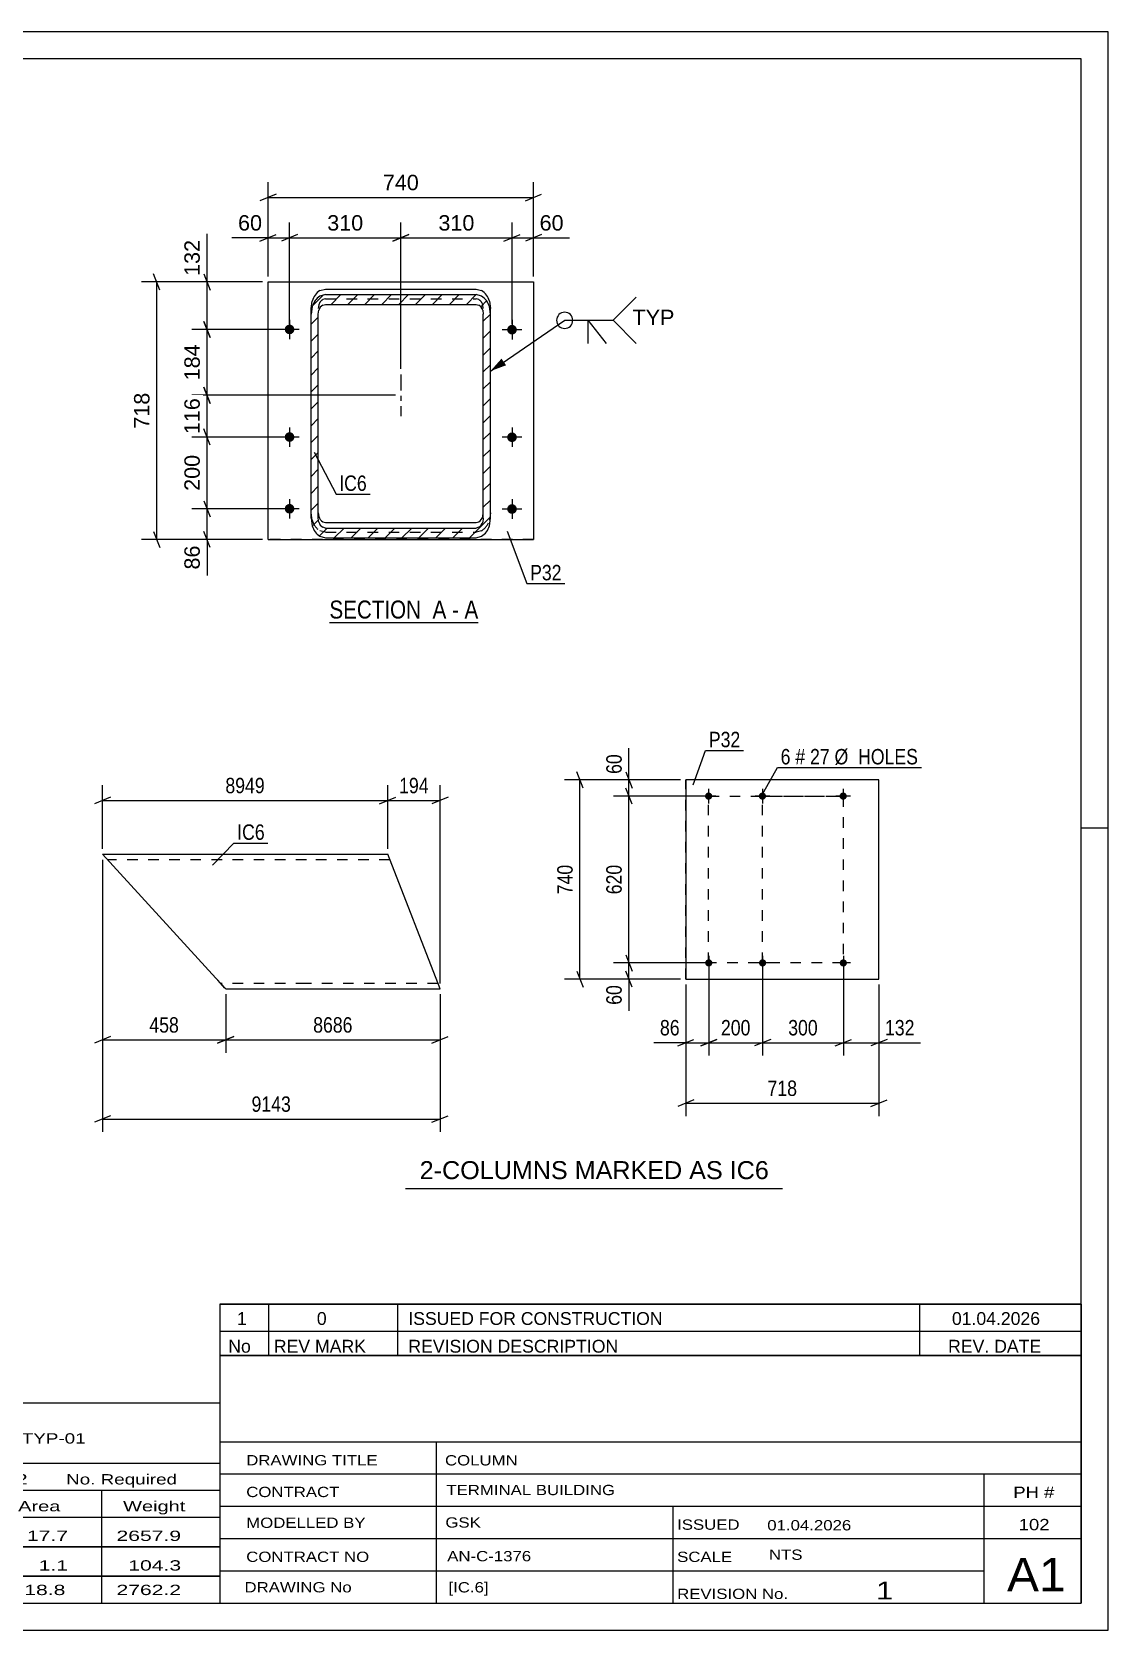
# Model space of a CAD drawing. Header units: millimetres. Extents: x 0 to 420, y 0 to 297.
# Drawn here: x 220.1 to 420, y 0 to 297 of the extents above; entities that cross this region are included whole.
import ezdxf

# ---------------------------------------------------------------- set-up
doc = ezdxf.new("R2010")
doc.units = ezdxf.units.MM
doc.linetypes.add('DXK_LINE_DOT2', pattern=[3.9198, 1.9599, -1.9599])
doc.linetypes.add('DXK_LINE_DOT3', pattern=[5.9187, 2.979, -0.9799, 0.9799, -0.9799])
doc.styles.add('Arial', font='ARIAL.TTF', dxfattribs={"height": 0.2})
doc.styles.add('Arial Narrow', font='ARIALN.TTF', dxfattribs={"height": 0.2})

# ---------------------------------------------------------------- blocks, each defined once
blk = doc.blocks.new('Unknown-762327697-1129')
at = {"color": 5, "linetype": 'Continuous'}
for p, q in [((420, 297), (0, 297)), ((420, 0), (420, 297)), ((415, 292), (5, 292)), ((415, 5), (415, 292)), ((420, 149), (415, 149)), ((5, 5), (415, 5)), ((0, 0), (420, 0))]:
    blk.add_line(p, q, dxfattribs=at)
blk = doc.blocks.new('Unknown-762327697-17 - 1246')
at = {"color": 6, "linetype": 'Continuous'}
blk.add_line((275.34, 187.24), (302.99, 187.24), dxfattribs=at)
at = {"color": 0, "linetype": 'Continuous'}
blk.add_wipeout([(293.45, 187.99), (293.45, 191.49), (275.34, 191.49), (275.34, 187.99)], dxfattribs=at)
at = {"color": 7, "linetype": 'Continuous', "style": 'Arial Narrow'}
blk.add_text('SECTION ', height=3.34, dxfattribs=at).set_placement((275.34, 187.99))
at = {"color": 0, "linetype": 'Continuous'}
blk.add_wipeout([(297.06, 187.99), (297.06, 191.49), (294.5, 191.49), (294.5, 187.99)], dxfattribs=at)
blk.add_wipeout([(299.38, 187.99), (299.38, 191.49), (298.11, 191.49), (298.11, 187.99)], dxfattribs=at)
at = {"color": 7, "linetype": 'Continuous', "style": 'Arial Narrow'}
blk.add_text('A', height=3.34, dxfattribs=at).set_placement((294.5, 187.99))
at = {"color": 0, "linetype": 'Continuous'}
blk.add_wipeout([(302.99, 187.99), (302.99, 191.49), (300.43, 191.49), (300.43, 187.99)], dxfattribs=at)
at = {"color": 7, "linetype": 'Continuous', "style": 'Arial Narrow'}
for s, p in [('A', (300.43, 187.99)), ('-', (298.11, 187.99))]:
    blk.add_text(s, height=3.34, dxfattribs=at).set_placement(p)
blk = doc.blocks.new('Bolt-762327697-1470 - 1436')
at = {"linetype": 'Continuous'}
for points in [[(345.82, 123.31, -1), (345.82, 124.66, -1)], [(355.82, 123.31, -1), (355.82, 124.66, -1)], [(370.82, 123.31, -1), (370.82, 124.66, -1)]]:
    blk.add_hatch(color=1, dxfattribs=at).paths.add_polyline_path(points)
at = {"color": 1, "linetype": 'Continuous'}
for p, q in [((345.82, 125.33), (345.82, 122.63)), ((355.82, 125.33), (355.82, 122.63)), ((370.82, 125.33), (370.82, 122.63)), ((347.17, 123.98), (344.47, 123.98)), ((357.17, 123.98), (354.47, 123.98)), ((372.17, 123.98), (369.47, 123.98))]:
    blk.add_line(p, q, dxfattribs=at)
blk = doc.blocks.new('Bolt-762327697-1475 - 1436')
at = {"linetype": 'Continuous'}
for points in [[(345.79, 154.31, -1), (345.79, 155.66, -1)], [(355.79, 154.31, -1), (355.79, 155.66, -1)], [(370.79, 154.31, -1), (370.79, 155.66, -1)]]:
    blk.add_hatch(color=1, dxfattribs=at).paths.add_polyline_path(points)
at = {"color": 1, "linetype": 'Continuous'}
for p, q in [((347.14, 154.98), (344.44, 154.98)), ((345.79, 156.33), (345.79, 153.63)), ((357.14, 154.98), (354.44, 154.98)), ((355.79, 156.33), (355.79, 153.63)), ((372.14, 154.98), (369.44, 154.98)), ((370.79, 156.33), (370.79, 153.63))]:
    blk.add_line(p, q, dxfattribs=at)
blk = doc.blocks.new('Part-762327697-1480 - 1436')
at = {"color": 2, "linetype": 'Continuous'}
for p, q in [((341.54, 157.98), (341.54, 120.98)), ((377.44, 157.98), (341.54, 157.98)), ((377.44, 120.98), (377.44, 157.98)), ((341.54, 120.98), (377.44, 120.98))]:
    blk.add_line(p, q, dxfattribs=at)
at = {"color": 7, "linetype": 'DXK_LINE_DOT2'}
for p, q in [((341.54, 120.98), (341.54, 157.98)), ((377.44, 120.98), (377.44, 157.98))]:
    blk.add_line(p, q, dxfattribs=at)
blk = doc.blocks.new('Part-762327697-1659 - 1653')
at = {"color": 2, "linetype": 'Continuous'}
for p, q in [((254.24, 121.17), (233.17, 144.17)), ((233.17, 144.17), (271.07, 144.17)), ((271.17, 144.17), (286.17, 144.17)), ((295.89, 119.17), (286.17, 144.17)), ((254.24, 121.17), (256.07, 119.17)), ((256.07, 119.17), (271.07, 119.17)), ((271.17, 119.17), (295.89, 119.17))]:
    blk.add_line(p, q, dxfattribs=at)
at = {"color": 7, "linetype": 'DXK_LINE_DOT2'}
for p, q in [((271.07, 143.17), (234.09, 143.17)), ((286.56, 143.17), (271.17, 143.17)), ((255.93, 119.32), (254.24, 121.17)), ((271.07, 120.17), (255.15, 120.17)), ((295.5, 120.17), (271.17, 120.17))]:
    blk.add_line(p, q, dxfattribs=at)
blk = doc.blocks.new('Bolt-762327697-1249 - 1246')
at = {"linetype": 'Continuous'}
for points in [[(310.16, 241.67, -1), (308.36, 241.67, -1)], [(310.16, 221.67, -1), (308.36, 221.67, -1)], [(310.16, 208.34, -1), (308.36, 208.34, -1)]]:
    blk.add_hatch(color=1, dxfattribs=at).paths.add_polyline_path(points)
at = {"color": 1, "linetype": 'Continuous'}
for p, q in [((311.06, 241.67), (307.46, 241.67)), ((309.26, 243.47), (309.26, 239.87)), ((309.26, 223.47), (309.26, 219.87)), ((311.06, 221.67), (307.46, 221.67)), ((311.06, 208.34), (307.46, 208.34)), ((309.26, 210.14), (309.26, 206.54))]:
    blk.add_line(p, q, dxfattribs=at)
blk = doc.blocks.new('Part-762327697-1281 - 1246')
at = {"linetype": 'Continuous'}
h = blk.add_hatch(dxfattribs=at)
h.set_pattern_fill('', scale=0.7, style=0, pattern_type=0)
h.set_pattern_definition([(45, (305.2622, 244.5762), (-1.571545, 1.571545), [])])
h.paths.add_polyline_path([(305.26, 206.61), (305.26, 244.58), (305.06, 245.96), (304.48, 247.13), (303.62, 247.92), (302.6, 248.19), (274.6, 248.19), (273.58, 247.92), (272.71, 247.13), (272.13, 245.96), (271.93, 244.58), (271.93, 206.61), (272.13, 205.22), (272.71, 204.05), (273.58, 203.27), (274.6, 202.99), (302.6, 202.99), (303.62, 203.27), (304.48, 204.05), (305.06, 205.22)])
h.paths.add_polyline_path([(303.54, 205.33), (303.11, 204.94), (302.6, 204.8), (274.6, 204.8), (274.09, 204.94), (273.65, 205.33), (273.36, 205.92), (273.26, 206.61), (273.26, 244.58), (273.36, 245.27), (273.65, 245.85), (274.09, 246.25), (274.6, 246.38), (302.6, 246.38), (303.11, 246.25), (303.54, 245.85), (303.83, 245.27), (303.93, 244.58), (303.93, 206.61), (303.83, 205.92)])
at = {"color": 2, "linetype": 'Continuous'}
for p, q in [((271.93, 245.59), (272.13, 246.98)), ((273.58, 248.93), (274.6, 249.21)), ((274.6, 248.19), (273.58, 247.92)), ((274.6, 249.21), (302.6, 249.21)), ((274.6, 248.19), (302.6, 248.19)), ((302.6, 249.21), (303.62, 248.93)), ((303.62, 247.92), (302.6, 248.19)), ((305.06, 246.98), (305.26, 245.59)), ((272.13, 245.96), (271.93, 244.58)), ((271.93, 244.58), (271.93, 245.59)), ((271.93, 206.61), (271.93, 244.58)), ((273.26, 244.58), (273.36, 245.27)), ((273.26, 206.61), (273.26, 244.58)), ((274.09, 246.25), (274.6, 246.38)), ((274.6, 246.38), (302.6, 246.38)), ((302.6, 246.38), (303.11, 246.25)), ((303.83, 245.27), (303.93, 244.58)), ((303.93, 206.61), (303.93, 244.58)), ((305.26, 244.58), (305.06, 245.96)), ((305.26, 244.58), (305.26, 245.59)), ((305.26, 206.61), (305.26, 244.58)), ((271.93, 206.61), (272.13, 205.22)), ((273.26, 207.62), (273.36, 206.93)), ((273.36, 205.92), (273.26, 206.61)), ((274.09, 205.95), (274.6, 205.82)), ((274.6, 204.8), (274.09, 204.94)), ((274.6, 205.82), (302.6, 205.82)), ((302.6, 205.82), (303.11, 205.95)), ((303.11, 204.94), (302.6, 204.8)), ((303.83, 206.93), (303.93, 207.62)), ((303.93, 206.61), (303.83, 205.92)), ((305.06, 205.22), (305.26, 206.61)), ((273.58, 203.27), (274.6, 202.99)), ((274.6, 204.8), (302.6, 204.8)), ((274.6, 202.99), (302.6, 202.99)), ((302.6, 202.99), (303.62, 203.27))]:
    blk.add_line(p, q, dxfattribs=at)
at = {"color": 7, "linetype": 'DXK_LINE_DOT2'}
for p, q in [((274.6, 247.4), (274.09, 247.26)), ((274.6, 247.4), (302.6, 247.4)), ((303.11, 247.26), (302.6, 247.4)), ((271.93, 207.62), (271.93, 244.58)), ((273.36, 246.28), (273.26, 245.59)), ((273.26, 206.61), (273.26, 245.59)), ((303.93, 245.59), (303.83, 246.28)), ((303.93, 206.61), (303.93, 245.59)), ((305.26, 206.61), (305.26, 244.58)), ((271.93, 206.61), (271.93, 207.62)), ((272.13, 206.24), (271.93, 207.62)), ((305.26, 207.62), (305.06, 206.24)), ((274.6, 204.01), (273.58, 204.28)), ((274.6, 204.01), (302.6, 204.01)), ((303.62, 204.28), (302.6, 204.01))]:
    blk.add_line(p, q, dxfattribs=at)
at = {"color": 7, "linetype": 'DXK_LINE_DOT3'}
blk.add_line((288.6, 233.36), (288.6, 225.59), dxfattribs=at)
at = {"color": 2, "linetype": 'Continuous'}
for centre, radius, start, end in [((275.33, 246.13), 3.3, 122.003, 165.1824), ((275.33, 245.11), 3.3, 122.0023, 165.182), ((301.86, 246.13), 3.3, 14.8176, 57.997), ((301.86, 245.11), 3.3, 14.818, 57.9977), ((274.96, 244.85), 1.65, 122.0023, 165.182), ((302.23, 244.85), 1.65, 14.818, 57.9977), ((275.33, 206.07), 3.3, 194.818, 237.9977), ((274.96, 207.35), 1.65, 194.8176, 237.997), ((274.96, 206.34), 1.65, 194.818, 237.9977), ((302.23, 207.35), 1.65, 302.003, 345.1824), ((302.23, 206.34), 1.65, 302.0023, 345.182), ((301.86, 206.07), 3.3, 302.0023, 345.182)]:
    blk.add_arc(centre, radius, start, end, dxfattribs=at)
at = {"color": 7, "linetype": 'DXK_LINE_DOT2'}
for centre, radius, start, end in [((274.96, 245.86), 1.65, 122.003, 165.1824), ((302.23, 245.86), 1.65, 14.8176, 57.997), ((275.33, 207.09), 3.3, 194.8176, 237.997), ((301.86, 207.09), 3.3, 302.003, 345.1824)]:
    blk.add_arc(centre, radius, start, end, dxfattribs=at)
blk = doc.blocks.new('Part-762327697-1266 - 1246')
at = {"color": 2, "linetype": 'Continuous'}
for p, q in [((263.93, 202.67), (263.93, 250.54)), ((263.93, 250.54), (313.26, 250.54)), ((313.26, 250.54), (313.26, 202.67)), ((263.93, 202.67), (313.26, 202.67))]:
    blk.add_line(p, q, dxfattribs=at)
at = {"color": 7, "linetype": 'DXK_LINE_DOT2'}
for p, q in [((263.93, 250.54), (313.26, 250.54)), ((313.26, 202.67), (263.93, 202.67))]:
    blk.add_line(p, q, dxfattribs=at)
blk = doc.blocks.new('Bolt-762327697-1250 - 1246')
at = {"linetype": 'Continuous'}
for points in [[(268.83, 241.72, -1), (267.03, 241.72, -1)], [(268.83, 221.72, -1), (267.03, 221.72, -1)], [(268.83, 208.39, -1), (267.03, 208.39, -1)]]:
    blk.add_hatch(color=1, dxfattribs=at).paths.add_polyline_path(points)
at = {"color": 1, "linetype": 'Continuous'}
for p, q in [((269.73, 241.72), (266.13, 241.72)), ((267.93, 243.52), (267.93, 239.92)), ((267.93, 223.52), (267.93, 219.92)), ((269.73, 221.72), (266.13, 221.72)), ((269.73, 208.39), (266.13, 208.39)), ((267.93, 210.19), (267.93, 206.59))]:
    blk.add_line(p, q, dxfattribs=at)
blk = doc.blocks.new('Rectangle-762327697-1578 - 1436')
at = {"color": 1, "linetype": 'DXK_LINE_DOT2'}
blk.add_lwpolyline([(345.79, 154.98), (370.79, 154.98), (370.79, 123.98), (345.79, 123.98), (345.79, 154.98)], close=True, dxfattribs=at)
blk = doc.blocks.new('Rectangle-762327697-1598 - 1436')
at = {"color": 1, "linetype": 'DXK_LINE_DOT2'}
blk.add_lwpolyline([(355.79, 154.98), (370.79, 154.98), (370.79, 123.98), (355.79, 123.98), (355.79, 154.98)], close=True, dxfattribs=at)
blk = doc.blocks.new('StraightDimension-762327697-2535 - 1436')
at = {"color": 7, "linetype": 'Continuous'}
for p, q in [((355.82, 122.98), (355.82, 106.76)), ((370.82, 122.98), (370.82, 106.76)), ((357.32, 109.76), (354.32, 108.56)), ((355.82, 109.16), (370.82, 109.16)), ((369.32, 108.56), (372.32, 109.76))]:
    blk.add_line(p, q, dxfattribs=at)
at = {"color": 0}
blk.add_wipeout([(366.66, 109.91), (366.66, 114.11), (359.98, 114.11), (359.98, 109.91)], dxfattribs=at)
at = {"color": 3, "style": 'Arial Narrow'}
blk.add_text('300', height=2.863, dxfattribs=at).set_placement((360.58, 110.51))
blk = doc.blocks.new('StraightDimension-762327697-1483 - 1436')
at = {"color": 7, "linetype": 'Continuous'}
for p, q in [((341.54, 119.98), (341.54, 95.51)), ((377.44, 119.98), (377.44, 95.51)), ((343.04, 98.51), (340.04, 97.31)), ((375.94, 97.31), (378.94, 98.51)), ((341.54, 97.91), (377.44, 97.91))]:
    blk.add_line(p, q, dxfattribs=at)
at = {"color": 0}
blk.add_wipeout([(362.83, 98.66), (362.83, 102.86), (356.14, 102.86), (356.14, 98.66)], dxfattribs=at)
at = {"color": 3, "style": 'Arial Narrow'}
blk.add_text('718', height=2.863, dxfattribs=at).set_placement((356.74, 99.26))
blk = doc.blocks.new('StraightDimension-762327697-1494 - 1436')
at = {"color": 7, "linetype": 'Continuous'}
for p, q in [((345.82, 122.98), (345.82, 106.76)), ((341.54, 119.98), (341.54, 106.76)), ((340.04, 108.56), (343.04, 109.76)), ((341.54, 109.16), (345.82, 109.16)), ((347.32, 109.76), (344.32, 108.56))]:
    blk.add_line(p, q, dxfattribs=at)
at = {"color": 0}
blk.add_wipeout([(341.01, 109.91), (341.01, 114.11), (336.15, 114.11), (336.15, 109.91)], dxfattribs=at)
at = {"color": 7, "linetype": 'Continuous'}
blk.add_line((341.54, 109.16), (335.63, 109.16), dxfattribs=at)
blk.add_line((341.54, 109.16), (335.63, 109.16), dxfattribs=at)
at = {"color": 3, "style": 'Arial Narrow'}
blk.add_text('86', height=2.863, dxfattribs=at).set_placement((336.75, 110.51))
blk = doc.blocks.new('StraightDimension-762327697-1509 - 1436')
at = {"color": 7, "linetype": 'Continuous'}
for p, q in [((370.82, 122.98), (370.82, 106.76)), ((377.44, 119.98), (377.44, 106.76)), ((369.32, 108.56), (372.32, 109.76)), ((370.82, 109.16), (377.44, 109.16)), ((378.94, 109.76), (375.94, 108.56))]:
    blk.add_line(p, q, dxfattribs=at)
at = {"color": 0}
blk.add_wipeout([(384.65, 109.91), (384.65, 114.11), (377.96, 114.11), (377.96, 109.91)], dxfattribs=at)
at = {"color": 7, "linetype": 'Continuous'}
blk.add_line((377.44, 109.16), (385.17, 109.16), dxfattribs=at)
blk.add_line((377.44, 109.16), (385.17, 109.16), dxfattribs=at)
at = {"color": 3, "style": 'Arial Narrow'}
blk.add_text('132', height=2.863, dxfattribs=at).set_placement((378.56, 110.51))
blk = doc.blocks.new('StraightDimension-762327697-1525 - 1436')
at = {"color": 7, "linetype": 'Continuous'}
for p, q in [((340.54, 157.98), (319.03, 157.98)), ((322.48, 156.48), (321.28, 159.48)), ((321.88, 120.98), (321.88, 157.98)), ((321.28, 122.48), (322.48, 119.48)), ((340.54, 120.98), (319.03, 120.98))]:
    blk.add_line(p, q, dxfattribs=at)
at = {"color": 0}
blk.add_wipeout([(321.13, 142.83), (316.93, 142.83), (316.93, 136.14), (321.13, 136.14)], dxfattribs=at)
at = {"color": 3, "style": 'Arial Narrow'}
blk.add_text('740', height=2.863, rotation=90.0002, dxfattribs=at).set_placement((320.53, 136.74))
blk = doc.blocks.new('StraightDimension-762327697-1536 - 1436')
at = {"color": 7, "linetype": 'Continuous'}
for p, q in [((344.79, 154.98), (328.14, 154.98)), ((331.59, 153.48), (330.39, 156.48)), ((330.99, 123.98), (330.99, 154.98)), ((330.39, 125.48), (331.59, 122.48)), ((344.82, 123.98), (328.14, 123.98))]:
    blk.add_line(p, q, dxfattribs=at)
at = {"color": 0}
blk.add_wipeout([(330.24, 142.83), (326.04, 142.83), (326.04, 136.14), (330.24, 136.14)], dxfattribs=at)
at = {"color": 3, "style": 'Arial Narrow'}
blk.add_text('620', height=2.863, rotation=90.0002, dxfattribs=at).set_placement((329.64, 136.74))
blk = doc.blocks.new('StraightDimension-762327697-2533 - 1436')
at = {"color": 7, "linetype": 'Continuous'}
for p, q in [((345.82, 122.98), (345.82, 106.76)), ((355.82, 122.98), (355.82, 106.76)), ((344.32, 108.56), (347.32, 109.76)), ((345.82, 109.16), (355.82, 109.16)), ((357.32, 109.76), (354.32, 108.56))]:
    blk.add_line(p, q, dxfattribs=at)
at = {"color": 0}
blk.add_wipeout([(354.16, 109.91), (354.16, 114.11), (347.48, 114.11), (347.48, 109.91)], dxfattribs=at)
at = {"color": 3, "style": 'Arial Narrow'}
blk.add_text('200', height=2.863, dxfattribs=at).set_placement((348.08, 110.51))
blk = doc.blocks.new('StraightDimension-762327697-1552 - 1436')
at = {"color": 7, "linetype": 'Continuous'}
for p, q in [((330.39, 125.48), (331.59, 122.48)), ((344.82, 123.98), (328.14, 123.98)), ((331.59, 119.48), (330.39, 122.48)), ((330.99, 120.98), (330.99, 123.98)), ((340.54, 120.98), (328.14, 120.98))]:
    blk.add_line(p, q, dxfattribs=at)
at = {"color": 0}
blk.add_wipeout([(330.24, 120.46), (326.04, 120.46), (326.04, 115.6), (330.24, 115.6)], dxfattribs=at)
at = {"color": 7, "linetype": 'Continuous'}
blk.add_line((330.99, 120.98), (330.99, 115.08), dxfattribs=at)
blk.add_line((330.99, 120.98), (330.99, 115.08), dxfattribs=at)
at = {"color": 3, "style": 'Arial Narrow'}
blk.add_text('60', height=2.863, rotation=90.0002, dxfattribs=at).set_placement((329.64, 116.2))
blk = doc.blocks.new('StraightDimension-762327697-1565 - 1436')
at = {"color": 7, "linetype": 'Continuous'}
for p, q in [((340.54, 157.98), (328.14, 157.98)), ((330.39, 159.48), (331.59, 156.48)), ((330.99, 154.98), (330.99, 157.98)), ((344.79, 154.98), (328.14, 154.98)), ((331.59, 153.48), (330.39, 156.48))]:
    blk.add_line(p, q, dxfattribs=at)
at = {"color": 0}
blk.add_wipeout([(330.24, 163.37), (326.04, 163.37), (326.04, 158.51), (330.24, 158.51)], dxfattribs=at)
at = {"color": 7, "linetype": 'Continuous'}
blk.add_line((330.99, 157.98), (330.99, 163.89), dxfattribs=at)
blk.add_line((330.99, 157.98), (330.99, 163.89), dxfattribs=at)
at = {"color": 3, "style": 'Arial Narrow'}
blk.add_text('60', height=2.863, rotation=90.0002, dxfattribs=at).set_placement((329.64, 159.11))
blk = doc.blocks.new('StraightDimension-762327697-1717 - 1653')
at = {"color": 7, "linetype": 'Continuous'}
for p, q in [((233.17, 143.17), (233.17, 92.56)), ((295.89, 118.17), (295.89, 92.56)), ((234.67, 95.56), (231.67, 94.36)), ((294.39, 94.36), (297.39, 95.56)), ((233.17, 94.96), (295.89, 94.96))]:
    blk.add_line(p, q, dxfattribs=at)
at = {"color": 0}
blk.add_wipeout([(268.79, 95.71), (268.79, 99.91), (260.27, 99.91), (260.27, 95.71)], dxfattribs=at)
at = {"color": 3, "style": 'Arial Narrow'}
blk.add_text('9143', height=2.863, dxfattribs=at).set_placement((260.87, 96.31))
blk = doc.blocks.new('StraightDimension-762327697-1703 - 1653')
at = {"color": 7, "linetype": 'Continuous'}
for p, q in [((233.17, 143.17), (233.17, 107.28)), ((256.07, 118.17), (256.07, 107.28)), ((234.67, 110.28), (231.67, 109.08)), ((254.57, 109.08), (257.57, 110.28)), ((233.17, 109.68), (256.07, 109.68))]:
    blk.add_line(p, q, dxfattribs=at)
at = {"color": 0}
blk.add_wipeout([(247.96, 110.43), (247.96, 114.63), (241.28, 114.63), (241.28, 110.43)], dxfattribs=at)
at = {"color": 3, "style": 'Arial Narrow'}
blk.add_text('458', height=2.863, dxfattribs=at).set_placement((241.88, 111.03))
blk = doc.blocks.new('StraightDimension-762327697-1662 - 1653')
at = {"color": 7, "linetype": 'Continuous'}
for p, q in [((284.67, 153.57), (287.67, 154.77)), ((286.17, 145.17), (286.17, 157.02)), ((297.39, 154.77), (294.39, 153.57)), ((295.89, 120.17), (295.89, 157.02)), ((286.17, 154.17), (295.89, 154.17))]:
    blk.add_line(p, q, dxfattribs=at)
at = {"color": 0}
blk.add_wipeout([(294.37, 154.92), (294.37, 159.12), (287.69, 159.12), (287.69, 154.92)], dxfattribs=at)
at = {"color": 3, "style": 'Arial Narrow'}
blk.add_text('194', height=2.863, dxfattribs=at).set_placement((288.29, 155.52))
blk = doc.blocks.new('StraightDimension-762327697-1676 - 1653')
at = {"color": 7, "linetype": 'Continuous'}
for p, q in [((234.67, 154.77), (231.67, 153.57)), ((233.17, 145.17), (233.17, 157.02)), ((284.67, 153.57), (287.67, 154.77)), ((286.17, 145.17), (286.17, 157.02)), ((233.17, 154.17), (286.17, 154.17))]:
    blk.add_line(p, q, dxfattribs=at)
at = {"color": 0}
blk.add_wipeout([(263.93, 154.92), (263.93, 159.12), (255.41, 159.12), (255.41, 154.92)], dxfattribs=at)
at = {"color": 3, "style": 'Arial Narrow'}
blk.add_text('8949', height=2.863, dxfattribs=at).set_placement((256.01, 155.52))
blk = doc.blocks.new('StraightDimension-762327697-1690 - 1653')
at = {"color": 7, "linetype": 'Continuous'}
for p, q in [((256.07, 118.17), (256.07, 107.28)), ((295.89, 118.17), (295.89, 107.28)), ((257.57, 110.28), (254.57, 109.08)), ((294.39, 109.08), (297.39, 110.28)), ((256.07, 109.68), (295.89, 109.68))]:
    blk.add_line(p, q, dxfattribs=at)
at = {"color": 0}
blk.add_wipeout([(280.23, 110.43), (280.23, 114.63), (271.72, 114.63), (271.72, 110.43)], dxfattribs=at)
at = {"color": 3, "style": 'Arial Narrow'}
blk.add_text('8686', height=2.863, dxfattribs=at).set_placement((272.32, 111.03))
blk = doc.blocks.new('StraightDimension-762327697-1318 - 1246')
at = {"color": 7, "linetype": 'Continuous'}
for p, q in [((288.6, 234.37), (288.6, 261.59)), ((309.26, 242.67), (309.26, 261.59)), ((290.1, 259.34), (287.1, 258.14)), ((288.6, 258.74), (309.26, 258.74)), ((307.76, 258.14), (310.76, 259.34))]:
    blk.add_line(p, q, dxfattribs=at)
at = {"color": 0}
blk.add_wipeout([(302.86, 259.49), (302.86, 263.69), (294.99, 263.69), (294.99, 259.49)], dxfattribs=at)
at = {"color": 3, "style": 'Arial'}
blk.add_text('310', height=2.865, dxfattribs=at).set_placement((295.59, 260.09))
blk = doc.blocks.new('StraightDimension-762327697-1283 - 1246')
at = {"color": 7, "linetype": 'Continuous'}
for p, q in [((263.93, 251.54), (263.93, 261.59)), ((267.93, 242.72), (267.93, 261.59)), ((262.43, 258.14), (265.43, 259.34)), ((263.93, 258.74), (267.93, 258.74)), ((269.43, 259.34), (266.43, 258.14))]:
    blk.add_line(p, q, dxfattribs=at)
at = {"color": 0}
blk.add_wipeout([(263.4, 259.49), (263.4, 263.69), (257.76, 263.69), (257.76, 259.49)], dxfattribs=at)
at = {"color": 7, "linetype": 'Continuous'}
blk.add_line((263.93, 258.74), (257.23, 258.74), dxfattribs=at)
blk.add_line((263.93, 258.74), (257.23, 258.74), dxfattribs=at)
at = {"color": 3, "style": 'Arial'}
blk.add_text('60', height=2.865, dxfattribs=at).set_placement((258.36, 260.09))
blk = doc.blocks.new('StraightDimension-762327697-1304 - 1246')
at = {"color": 7, "linetype": 'Continuous'}
for p, q in [((267.93, 242.72), (267.93, 261.59)), ((288.6, 234.37), (288.6, 261.59)), ((269.43, 259.34), (266.43, 258.14)), ((267.93, 258.74), (288.6, 258.74)), ((287.1, 258.14), (290.1, 259.34))]:
    blk.add_line(p, q, dxfattribs=at)
at = {"color": 0}
blk.add_wipeout([(282.2, 259.49), (282.2, 263.69), (274.33, 263.69), (274.33, 259.49)], dxfattribs=at)
at = {"color": 3, "style": 'Arial'}
blk.add_text('310', height=2.865, dxfattribs=at).set_placement((274.93, 260.09))
blk = doc.blocks.new('StraightDimension-762327697-1395 - 1246')
at = {"color": 7, "linetype": 'Continuous'}
for p, q in [((262.93, 250.54), (240.4, 250.54)), ((243.85, 249.04), (242.65, 252.04)), ((243.25, 202.67), (243.25, 250.54)), ((262.93, 202.67), (240.4, 202.67)), ((242.65, 204.17), (243.85, 201.17))]:
    blk.add_line(p, q, dxfattribs=at)
at = {"color": 0}
blk.add_wipeout([(242.5, 230.54), (238.3, 230.54), (238.3, 222.67), (242.5, 222.67)], dxfattribs=at)
at = {"color": 3, "style": 'Arial'}
blk.add_text('718', height=2.865, rotation=90.0002, dxfattribs=at).set_placement((241.9, 223.27))
blk = doc.blocks.new('StraightDimension-762327697-1331 - 1246')
at = {"color": 7, "linetype": 'Continuous'}
for p, q in [((309.26, 242.67), (309.26, 261.59)), ((313.26, 251.54), (313.26, 261.59)), ((307.76, 258.14), (310.76, 259.34)), ((309.26, 258.74), (313.26, 258.74)), ((314.76, 259.34), (311.76, 258.14))]:
    blk.add_line(p, q, dxfattribs=at)
at = {"color": 0}
blk.add_wipeout([(319.43, 259.49), (319.43, 263.69), (313.79, 263.69), (313.79, 259.49)], dxfattribs=at)
at = {"color": 7, "linetype": 'Continuous'}
blk.add_line((313.26, 258.74), (319.96, 258.74), dxfattribs=at)
blk.add_line((313.26, 258.74), (319.96, 258.74), dxfattribs=at)
at = {"color": 3, "style": 'Arial'}
blk.add_text('60', height=2.865, dxfattribs=at).set_placement((314.39, 260.09))
blk = doc.blocks.new('StraightDimension-762327697-1406 - 1246')
at = {"color": 7, "linetype": 'Continuous'}
for p, q in [((263.93, 251.54), (263.93, 269.09)), ((313.26, 251.54), (313.26, 269.09)), ((265.43, 266.84), (262.43, 265.64)), ((263.93, 266.24), (313.26, 266.24)), ((311.76, 265.64), (314.76, 266.84))]:
    blk.add_line(p, q, dxfattribs=at)
at = {"color": 0}
blk.add_wipeout([(292.53, 266.99), (292.53, 271.19), (284.66, 271.19), (284.66, 266.99)], dxfattribs=at)
at = {"color": 3, "style": 'Arial'}
blk.add_text('740', height=2.865, dxfattribs=at).set_placement((285.26, 267.59))
blk = doc.blocks.new('StraightDimension-762327697-2078 - 1246')
at = {"color": 7, "linetype": 'Continuous'}
for p, q in [((262.93, 250.54), (249.75, 250.54)), ((252, 252.04), (253.2, 249.04)), ((252.6, 241.72), (252.6, 250.54)), ((266.93, 241.72), (249.75, 241.72)), ((253.2, 240.22), (252, 243.22))]:
    blk.add_line(p, q, dxfattribs=at)
at = {"color": 0}
blk.add_wipeout([(251.85, 258.94), (247.65, 258.94), (247.65, 251.07), (251.85, 251.07)], dxfattribs=at)
at = {"color": 7, "linetype": 'Continuous'}
blk.add_line((252.6, 250.54), (252.6, 259.46), dxfattribs=at)
blk.add_line((252.6, 250.54), (252.6, 259.46), dxfattribs=at)
at = {"color": 3, "style": 'Arial'}
blk.add_text('132', height=2.865, rotation=90.0002, dxfattribs=at).set_placement((251.25, 251.67))
blk = doc.blocks.new('StraightDimension-762327697-2079 - 1246')
at = {"color": 7, "linetype": 'Continuous'}
for p, q in [((266.93, 241.72), (249.75, 241.72)), ((252, 243.22), (253.2, 240.22)), ((252.6, 229.48), (252.6, 241.72)), ((287.6, 229.48), (249.75, 229.48)), ((253.2, 227.98), (252, 230.98))]:
    blk.add_line(p, q, dxfattribs=at)
at = {"color": 0}
blk.add_wipeout([(251.85, 239.54), (247.65, 239.54), (247.65, 231.66), (251.85, 231.66)], dxfattribs=at)
at = {"color": 3, "style": 'Arial'}
blk.add_text('184', height=2.865, rotation=90.0002, dxfattribs=at).set_placement((251.25, 232.26))
blk = doc.blocks.new('StraightDimension-762327697-2080 - 1246')
at = {"color": 7, "linetype": 'Continuous'}
for p, q in [((287.6, 229.48), (249.75, 229.48)), ((252, 230.98), (253.2, 227.98)), ((252.6, 221.72), (252.6, 229.48)), ((253.2, 220.22), (252, 223.22)), ((266.93, 221.72), (249.75, 221.72))]:
    blk.add_line(p, q, dxfattribs=at)
at = {"color": 0}
blk.add_wipeout([(251.85, 229.54), (247.65, 229.54), (247.65, 221.66), (251.85, 221.66)], dxfattribs=at)
at = {"color": 3, "style": 'Arial'}
blk.add_text('116', height=2.865, rotation=90.0002, dxfattribs=at).set_placement((251.25, 222.26))
blk = doc.blocks.new('StraightDimension-762327697-2082 - 1246')
at = {"color": 7, "linetype": 'Continuous'}
for p, q in [((253.2, 220.22), (252, 223.22)), ((266.93, 221.72), (249.75, 221.72)), ((252.6, 208.39), (252.6, 221.72)), ((266.93, 208.39), (249.75, 208.39)), ((252, 209.89), (253.2, 206.89))]:
    blk.add_line(p, q, dxfattribs=at)
at = {"color": 0}
blk.add_wipeout([(251.85, 218.99), (247.65, 218.99), (247.65, 211.12), (251.85, 211.12)], dxfattribs=at)
at = {"color": 3, "style": 'Arial'}
blk.add_text('200', height=2.865, rotation=90.0002, dxfattribs=at).set_placement((251.25, 211.72))
blk = doc.blocks.new('StraightDimension-762327697-2083 - 1246')
at = {"color": 7, "linetype": 'Continuous'}
for p, q in [((266.93, 208.39), (249.75, 208.39)), ((252, 209.89), (253.2, 206.89)), ((252.6, 202.67), (252.6, 208.39)), ((262.93, 202.67), (249.75, 202.67)), ((253.2, 201.17), (252, 204.17))]:
    blk.add_line(p, q, dxfattribs=at)
at = {"color": 0}
blk.add_wipeout([(251.85, 202.15), (247.65, 202.15), (247.65, 196.5), (251.85, 196.5)], dxfattribs=at)
at = {"color": 7, "linetype": 'Continuous'}
blk.add_line((252.6, 202.67), (252.6, 195.98), dxfattribs=at)
blk.add_line((252.6, 202.67), (252.6, 195.98), dxfattribs=at)
at = {"color": 3, "style": 'Arial'}
blk.add_text('86', height=2.865, rotation=90.0002, dxfattribs=at).set_placement((251.25, 197.1))
blk = doc.blocks.new('Unknown-762327697-3623')
at = {"color": 7, "linetype": 'Continuous'}
for p, q in [((95, 42.25), (255, 42.25)), ((95, 31), (95, 42.25)), ((255, 42.25), (255, 31)), ((95, 31), (255, 31)), ((95, 31), (95, 26)), ((255, 31), (255, 26)), ((95, 26), (255, 26)), ((95, 26), (95, 21)), ((119, 26), (119, 21)), ((154.5, 26), (154.5, 21)), ((180.5, 26), (180.5, 21)), ((193.5, 26), (193.5, 21)), ((211, 26), (211, 21)), ((233, 26), (233, 21)), ((255, 26), (255, 21)), ((95, 21), (255, 21)), ((95, 20.95), (95, 15.55)), ((95, 20.95), (255, 20.95)), ((119, 21), (119, 15.5)), ((154.5, 21), (154.5, 15.5)), ((180.5, 21), (180.5, 15.5)), ((193.5, 21), (193.5, 15.5)), ((211, 21), (211, 15.5)), ((233, 21), (233, 15.5)), ((255, 20.95), (255, 15.55)), ((95, 15.55), (255, 15.55)), ((95, 15.45), (95, 10.05)), ((95, 15.45), (255, 15.45)), ((119, 15.5), (119, 10)), ((154.5, 15.5), (154.5, 10)), ((180.5, 15.5), (180.5, 10)), ((193.5, 15.5), (193.5, 10)), ((211, 15.5), (211, 10)), ((233, 15.5), (233, 10)), ((255, 15.45), (255, 10.05)), ((95, 10.05), (255, 10.05)), ((95, 10), (255, 10)), ((95, 10), (95, 5)), ((211, 10), (211, 5)), ((233, 10), (233, 5)), ((255, 10), (255, 5)), ((95, 5), (255, 5))]:
    blk.add_line(p, q, dxfattribs=at)
at = {"color": 7, "style": 'Arial Narrow'}
for s, height, width, p in [('GENERAL NOTES & WELD DETAILS :', 2.8633, 1.4, (96.15, 34.56)), ('REFER TYP DRAWING TYP-01', 1.9089, 1.6, (179.7, 34.66)), ("MATERIAL LIST FOR ASSEMBLY MK'D", 1.9089, 1.6, (96.15, 27.06)), ('IC6', 1.909, 1.794707, (191.74, 26.97)), ('2', 1.91, 1.794707, (217.08, 27.06)), ('No. Required', 1.9089, 1.6, (226.41, 27.06)), ('Mark', 1.909, 1.7, (96.34, 22)), ('Profile', 1.909, 1.7, (129.41, 22)), ('Material', 1.909, 1.7, (159.54, 22.06)), ('No.', 1.909, 1.7, (184.5, 22.06)), ('Length', 1.909, 1.7, (195, 22.06)), ('Area', 1.909, 1.7, (217.5, 22.06)), ('Weight', 1.909, 1.7, (237, 22.06))]:
    blk.add_text(s, height=height, dxfattribs=dict(at, width=width)).set_placement(p)
at = {"color": 7, "linetype": 'Continuous', "style": 'Arial Narrow'}
for s, height, width, p in [('IC6', 1.909, 1.794707, (96.5, 16.56)), ('SHS500*20', 1.909, 1.794707, (121, 16.56)), ('E350', 1.909, 1.794707, (160.74, 16.56)), ('1', 1.91, 1.794707, (184.86, 16.56)), ('9143', 1.909, 1.794707, (197.58, 16.56)), ('17.7', 1.909, 1.794707, (219.13, 16.56)), ('2657.9', 1.909, 1.794707, (235.77, 16.56)), ('P32', 1.909, 1.794707, (96.5, 11.06)), ('PL25*718', 1.909, 1.794707, (121, 11.06)), ('E350', 1.909, 1.794707, (160.74, 11.06)), ('1', 1.91, 1.794707, (184.86, 11.06)), ('740', 1.909, 1.794707, (199.77, 11.06)), ('1.1', 1.909, 1.794707, (221.32, 11.06)), ('104.3', 1.909, 1.794707, (237.96, 11.06)), ('Total', 1.909, 1.7, (197.33, 6.5)), ('18.8', 1.909, 1.794707, (218.64, 6.5)), ('2762.2', 1.909, 1.794707, (235.77, 6.5))]:
    blk.add_text(s, height=height, dxfattribs=dict(at, width=width)).set_placement(p)
blk = doc.blocks.new('Unknown-762327697-3621')
at = {"color": 7, "linetype": 'Continuous'}
for p, q in [((255, 51.05), (255, 5)), ((255, 51.05), (415, 51.05)), ((415, 51), (415, 5)), ((255, 35), (415, 35)), ((295.14, 35), (295.14, 5)), ((255, 29), (415, 29)), ((397, 5.05), (397, 29.05)), ((255, 23), (415, 23)), ((339.14, 23), (339.14, 5)), ((255, 17), (415, 17)), ((255, 11), (397, 11)), ((255, 5), (415, 5))]:
    blk.add_line(p, q, dxfattribs=at)
at = {"color": 7, "style": 'Arial Narrow'}
for s, height, width, p in [('DRAWING TITLE', 1.9089, 1.425378, (259.88, 30.61)), ('COLUMN', 1.909, 1.425378, (296.81, 30.59)), ('TERMINAL BUILDING', 1.9089, 1.425378, (297.06, 25.07)), ('CONTRACT', 1.909, 1.425378, (259.88, 24.71)), ('MODELLED BY', 1.9089, 1.425378, (259.88, 18.98)), ('GSK', 1.909, 1.425378, (296.88, 19.04)), ('ISSUED', 1.909, 1.425378, (339.94, 18.64)), ('01.04.2026', 1.909, 1.425378, (356.69, 18.52)), ('CONTRACT NO', 1.9089, 1.425378, (259.88, 12.66)), ('AN-C-1376', 1.909, 1.425378, (297.23, 12.78)), ('SCALE', 1.909, 1.425378, (339.94, 12.65)), ('A1', 6.204, 1.25, (401.24, 7.2)), ('DRAWING No', 1.909, 1.425378, (259.56, 7)), ('[IC.6]', 1.909, 1.425378, (297.46, 6.99)), ('1', 3.34, 1.5, (376.91, 5.68)), ('REVISION No.', 1.9089, 1.425378, (339.94, 5.77))]:
    blk.add_text(s, height=height, dxfattribs=dict(at, width=width)).set_placement(p)
at = {"color": 7, "linetype": 'Continuous', "style": 'Arial Narrow'}
for s, height, width, p in [('PH #', 2.1, 1.42538, (402.4, 24.55)), ('102', 2.1, 1.42538, (403.41, 18.55)), ('NTS', 1.909, 1.425378, (357, 13.05))]:
    blk.add_text(s, height=height, dxfattribs=dict(at, width=width)).set_placement(p)
blk = doc.blocks.new('Unknown-762327697-3622')
at = {"color": 7, "linetype": 'Continuous'}
for p, q in [((255, 60.55), (415, 60.55)), ((415, 60.55), (255, 60.55)), ((255, 60.55), (255, 55.55)), ((264, 60.55), (264, 55.55)), ((288, 60.55), (288, 55.55)), ((385, 60.55), (385, 55.55)), ((415, 60.55), (415, 55.55)), ((255, 55.55), (415, 55.55)), ((255, 55.55), (255, 51.05)), ((255, 55.55), (415, 55.55)), ((264, 55.55), (264, 51.05)), ((288, 55.55), (288, 51.05)), ((385, 55.55), (385, 51.05)), ((415, 55.55), (415, 51.05)), ((415, 51.05), (255, 51.05))]:
    blk.add_line(p, q, dxfattribs=at)
at = {"color": 7, "linetype": 'Continuous', "style": 'Arial Narrow'}
for s, height, width, p in [('1', 2.39, 1.196471, (258.16, 56.7)), ('0', 2.39, 1.196471, (273, 56.7)), ('ISSUED FOR CONSTRUCTION', 2.3861, 1.196471, (290, 56.7)), ('01.04.2026', 2.386, 1.196471, (391, 56.7)), ('No', 2.386, 1.2, (256.54, 51.55)), ('REV MARK', 2.386, 1.2, (265, 51.55)), ('REVISION DESCRIPTION', 2.3861, 1.2, (290, 51.55)), ('REV. DATE', 2.386, 1.2, (390.28, 51.55))]:
    blk.add_text(s, height=height, dxfattribs=dict(at, width=width)).set_placement(p)
blk = doc.blocks.new('Unknown-762327697-3624')
at = {"color": 7, "linetype": 'Continuous'}
blk.add_line((289.5, 82.05), (359.5, 82.05), dxfattribs=at)
at = {"color": 7, "style": 'Arial'}
blk.add_text('2-COLUMNS MARKED AS IC6', height=3.3428, dxfattribs=at).set_placement((292.11, 83.8))
blk = doc.blocks.new('Mark-762327697-1476 - 1436')
at = {"color": 0}
blk.add_wipeout([(351.68, 164.07), (351.68, 167.07), (345.83, 167.07), (345.83, 164.07)], dxfattribs=at)
blk.add_wipeout([(351.68, 164.07), (351.68, 167.07), (345.83, 167.07), (345.83, 164.07)], dxfattribs=at)
at = {"color": 30, "linetype": 'Continuous'}
for p, q in [((342.92, 157.08), (345.23, 163.47)), ((345.23, 163.47), (352.28, 163.47))]:
    blk.add_line(p, q, dxfattribs=at)
at = {"color": 3, "style": 'Arial Narrow'}
blk.add_text('P32', height=2.863, dxfattribs=at).set_placement((345.83, 164.07))
blk = doc.blocks.new('MarkSet-762327697-1644 - 1436')
at = {"color": 0}
blk.add_wipeout([(361.01, 160.88), (361.01, 163.88), (359.18, 163.88), (359.18, 160.88)], dxfattribs=at)
blk.add_wipeout([(361.01, 160.88), (361.01, 163.88), (359.18, 163.88), (359.18, 160.88)], dxfattribs=at)
at = {"color": 7, "linetype": 'Continuous'}
blk.add_line((355.47, 154.77), (358.58, 160.28), dxfattribs=at)
at = {"color": 0}
blk.add_wipeout([(363.74, 160.88), (363.74, 163.88), (361.91, 163.88), (361.91, 160.88)], dxfattribs=at)
blk.add_wipeout([(363.74, 160.88), (363.74, 163.88), (361.91, 163.88), (361.91, 160.88)], dxfattribs=at)
at = {"color": 3, "style": 'Arial Narrow'}
blk.add_text('6', height=2.86, dxfattribs=at).set_placement((359.18, 160.88))
at = {"color": 0}
blk.add_wipeout([(368.29, 160.88), (368.29, 163.88), (364.64, 163.88), (364.64, 160.88)], dxfattribs=at)
blk.add_wipeout([(368.29, 160.88), (368.29, 163.88), (364.64, 163.88), (364.64, 160.88)], dxfattribs=at)
at = {"color": 3, "style": 'Arial Narrow'}
blk.add_text('#', height=2.86, dxfattribs=at).set_placement((361.91, 160.88))
at = {"color": 0}
blk.add_wipeout([(384.72, 160.88), (384.72, 163.88), (369.19, 163.88), (369.19, 160.88)], dxfattribs=at)
blk.add_wipeout([(384.72, 160.88), (384.72, 163.88), (369.19, 163.88), (369.19, 160.88)], dxfattribs=at)
at = {"color": 7, "linetype": 'Continuous'}
blk.add_line((358.58, 160.28), (385.32, 160.28), dxfattribs=at)
at = {"color": 3, "style": 'Arial Narrow'}
for s, p in [('27', (364.64, 160.88)), ('Ø  HOLES', (369.19, 160.88))]:
    blk.add_text(s, height=2.863, dxfattribs=at).set_placement(p)
blk = doc.blocks.new('Mark-762327697-1655 - 1653')
at = {"color": 0}
blk.add_wipeout([(263.31, 146.86), (263.31, 149.86), (258.2, 149.86), (258.2, 146.86)], dxfattribs=at)
blk.add_wipeout([(263.31, 146.86), (263.31, 149.86), (258.2, 149.86), (258.2, 146.86)], dxfattribs=at)
at = {"color": 30, "linetype": 'Continuous'}
for p, q in [((253.61, 142.12), (257.6, 146.26)), ((257.6, 146.26), (263.91, 146.26))]:
    blk.add_line(p, q, dxfattribs=at)
at = {"color": 3, "style": 'Arial Narrow'}
blk.add_text('IC6', height=2.863, dxfattribs=at).set_placement((258.2, 146.86))
blk = doc.blocks.new('Mark-762327697-1277 - 1246')
at = {"color": 0}
blk.add_wipeout([(282.28, 211.71), (282.28, 214.71), (277.16, 214.71), (277.16, 211.71)], dxfattribs=at)
blk.add_wipeout([(282.28, 211.71), (282.28, 214.71), (277.16, 214.71), (277.16, 211.71)], dxfattribs=at)
at = {"color": 30, "linetype": 'Continuous'}
for p, q in [((272.49, 218.93), (276.56, 211.11)), ((276.56, 211.11), (282.88, 211.11))]:
    blk.add_line(p, q, dxfattribs=at)
at = {"color": 3, "style": 'Arial Narrow'}
blk.add_text('IC6', height=2.863, dxfattribs=at).set_placement((277.16, 211.71))
blk = doc.blocks.new('Mark-762327697-1261 - 1246')
at = {"color": 0}
blk.add_wipeout([(318.47, 195.09), (318.47, 198.09), (312.62, 198.09), (312.62, 195.09)], dxfattribs=at)
blk.add_wipeout([(318.47, 195.09), (318.47, 198.09), (312.62, 198.09), (312.62, 195.09)], dxfattribs=at)
at = {"color": 30, "linetype": 'Continuous'}
for p, q in [((308.39, 204.22), (312.02, 194.49)), ((312.02, 194.49), (319.07, 194.49))]:
    blk.add_line(p, q, dxfattribs=at)
at = {"color": 3, "style": 'Arial Narrow'}
blk.add_text('P32', height=2.863, dxfattribs=at).set_placement((312.62, 195.09))
blk = doc.blocks.new('WeldMark-762327697-1416 - 1246')
at = {"linetype": 'Continuous'}
blk.add_hatch(color=30, dxfattribs=at).paths.add_polyline_path([(308.16, 235.05), (305.26, 233.98), (307.31, 236.29)])
at = {"color": 30, "linetype": 'Continuous'}
for p, q in [((305.26, 233.98), (319.05, 243.41)), ((319.05, 243.41), (328.05, 243.41))]:
    blk.add_line(p, q, dxfattribs=at)
at = {"color": 3, "linetype": 'Continuous'}
for q in [(326.77, 239.13), (323.34, 239.13)]:
    blk.add_line((323.34, 243.41), q, dxfattribs=at)
for start, end in [(90, 270), (270, 90)]:
    blk.add_arc((319.05, 243.41), 1.5, start, end, dxfattribs=at)
at = {"color": 0, "linetype": 'Continuous'}
blk.add_wipeout([(339.43, 242.51), (339.43, 245.51), (331.65, 245.51), (331.65, 242.51)], dxfattribs=at)
blk.add_wipeout([(339.43, 242.51), (339.43, 245.51), (331.65, 245.51), (331.65, 242.51)], dxfattribs=at)
at = {"color": 3, "linetype": 'Continuous'}
for q in [(332.34, 247.7), (332.34, 239.13)]:
    blk.add_line((328.05, 243.41), q, dxfattribs=at)
at = {"color": 3, "linetype": 'Continuous', "style": 'Arial'}
blk.add_text('TYP', height=2.865, dxfattribs=at).set_placement((331.65, 242.51))

msp = doc.modelspace()

# ---------------------------------------------------------------- block references
for name in ['Unknown-762327697-1129', 'Part-762327697-1266 - 1246', 'Part-762327697-1281 - 1246', 'Bolt-762327697-1250 - 1246', 'Bolt-762327697-1249 - 1246', 'Part-762327697-1480 - 1436', 'Bolt-762327697-1475 - 1436', 'Rectangle-762327697-1578 - 1436', 'Rectangle-762327697-1598 - 1436', 'Part-762327697-1659 - 1653', 'Bolt-762327697-1470 - 1436', 'Unknown-762327697-3624', 'Unknown-762327697-3622', 'Unknown-762327697-3621', 'Unknown-762327697-3623']:
    msp.add_blockref(name, (0, 0))

# ---------------------------------------------------------------- next in the draw order: block references
for name in ['StraightDimension-762327697-1283 - 1246', 'StraightDimension-762327697-1318 - 1246', 'Mark-762327697-1261 - 1246', 'Unknown-762327697-17 - 1246', 'MarkSet-762327697-1644 - 1436', 'StraightDimension-762327697-1717 - 1653', 'StraightDimension-762327697-2535 - 1436']:
    msp.add_blockref(name, (0, 0))

# ---------------------------------------------------------------- next in the draw order: block references
for name in ['StraightDimension-762327697-1304 - 1246', 'StraightDimension-762327697-1331 - 1246', 'StraightDimension-762327697-1395 - 1246', 'StraightDimension-762327697-1662 - 1653', 'StraightDimension-762327697-1703 - 1653', 'StraightDimension-762327697-1483 - 1436']:
    msp.add_blockref(name, (0, 0))

# ---------------------------------------------------------------- next in the draw order: block references
for name in ['StraightDimension-762327697-1406 - 1246', 'WeldMark-762327697-1416 - 1246', 'StraightDimension-762327697-1676 - 1653', 'StraightDimension-762327697-1494 - 1436', 'StraightDimension-762327697-1509 - 1436', 'StraightDimension-762327697-1690 - 1653']:
    msp.add_blockref(name, (0, 0))

# ---------------------------------------------------------------- next in the draw order: block references
for name in ['StraightDimension-762327697-2078 - 1246', 'StraightDimension-762327697-1525 - 1436', 'Mark-762327697-1655 - 1653']:
    msp.add_blockref(name, (0, 0))

# ---------------------------------------------------------------- next in the draw order: block references
for name in ['StraightDimension-762327697-2079 - 1246', 'StraightDimension-762327697-1536 - 1436']:
    msp.add_blockref(name, (0, 0))

# ---------------------------------------------------------------- next in the draw order: block references
for name in ['StraightDimension-762327697-2080 - 1246', 'StraightDimension-762327697-1565 - 1436', 'StraightDimension-762327697-2533 - 1436']:
    msp.add_blockref(name, (0, 0))

# ---------------------------------------------------------------- next in the draw order: block references
for name in ['StraightDimension-762327697-2082 - 1246', 'Mark-762327697-1277 - 1246', 'Mark-762327697-1476 - 1436', 'StraightDimension-762327697-1552 - 1436']:
    msp.add_blockref(name, (0, 0))

# ---------------------------------------------------------------- next in the draw order: block references
msp.add_blockref('StraightDimension-762327697-2083 - 1246', (0, 0))

doc.saveas('drawing.dxf')
